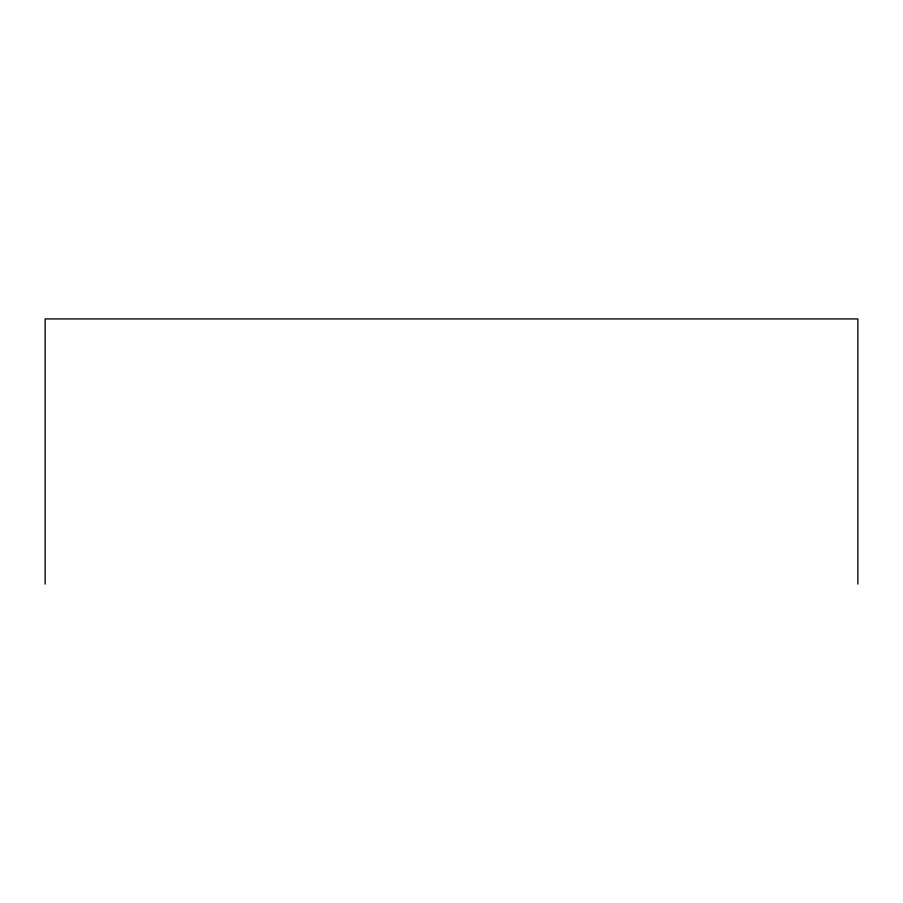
<?xml version="1.0" encoding="UTF-8"?>
<svg xmlns="http://www.w3.org/2000/svg" width="903" height="903" viewBox="0 0 903 903"><rect width="100%" height="100%" fill="white"/><g stroke="black" fill="none" stroke-linecap="round" stroke-linejoin="round"><path stroke-width="1.35" d="M857.85 584.083L857.85 318.917L45.15 318.917L45.15 584.083"/></g></svg>
